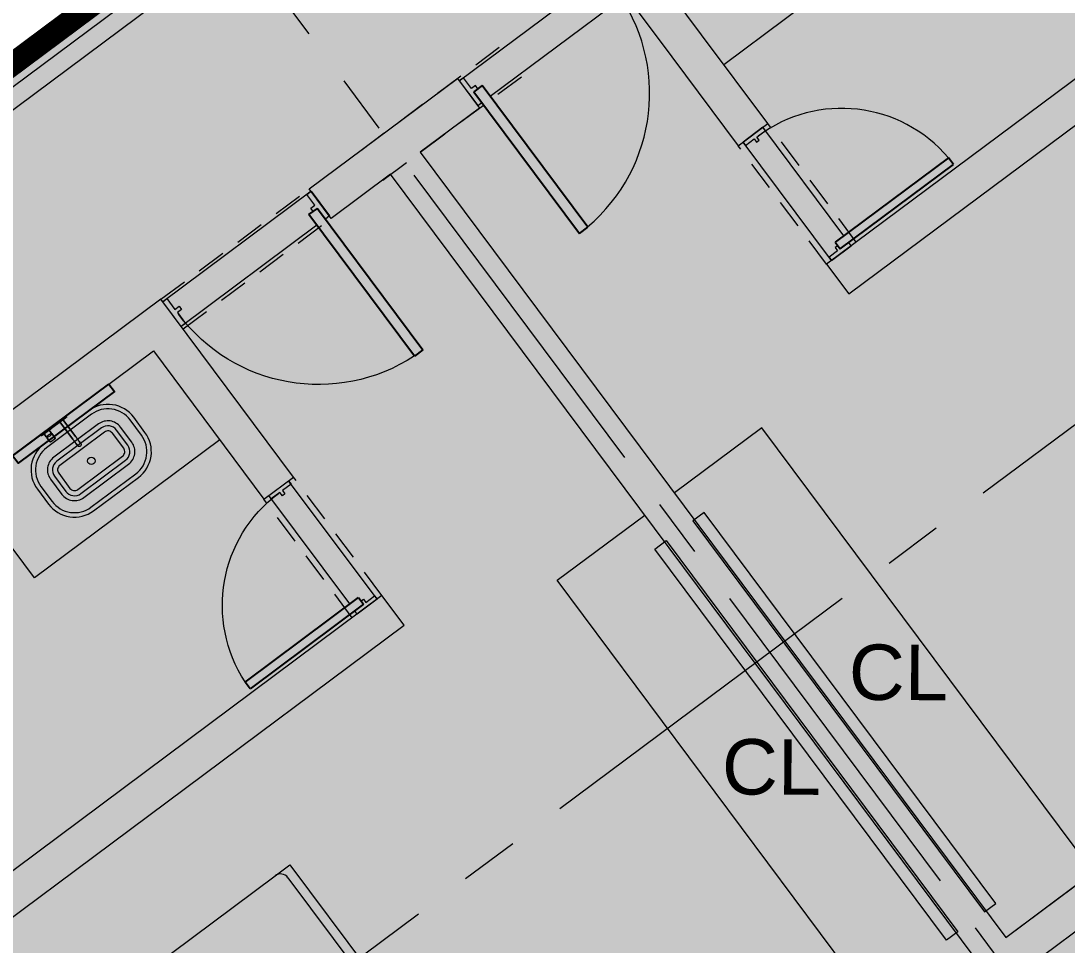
# Model space of a CAD drawing. Header units: metres. Extents: x -466 to 1322, y -1072 to 50.
# Drawn here: x 427.38 to 433.04, y -413.86 to -408.86 of the extents above; entities that cross this region are included whole.
import ezdxf

# ---------------------------------------------------------------- set-up
doc = ezdxf.new("R2010")
doc.units = ezdxf.units.M
for name, pattern in [('B1 P BAJA$0$HIDDEN', [9.525, 6.35, -3.175]), ('CENTER2', [28.575, 19.05, -3.175, 3.175, -3.175]), ('Hidden 1_16_', [0.002381, 0.001587, -0.00079375]), ('OCULTA2', [0.3, 0.2, -0.1])]:
    doc.linetypes.add(name, pattern=pattern)
for name, color, linetype, lineweight in [('A - Hatch muros', 4, 'Continuous', 0), ('A - MURO BAJO', 2, 'Continuous', 0), ('A - PROY', 250, 'B1 P BAJA$0$HIDDEN', 0), ('A - TXT 100 -1', 2, 'Continuous', 0), ('A-ACCESORIOS DE BAÑO', 6, 'Continuous', 0), ('A-DOOR', 2, 'Continuous', 9), ('A-EJES', 61, 'CENTER2', 0), ('A-Fixt', 122, 'Continuous', 5), ('A-MUEBLES', 5, 'Continuous', 0), ('A-MURO INT', 4, 'Continuous', 0)]:
    doc.layers.add(name, color=color, linetype=linetype, lineweight=lineweight)
for name, color, linetype in [('A-MIRROR', 8, 'Continuous'), ('A-PUERTA', 2, 'Continuous'), ('Poligono Fisico', 3, 'Continuous')]:
    doc.layers.add(name, color=color, linetype=linetype)
doc.layers.add('Hatch Exterior', color=7, linetype='Continuous', lineweight=0, true_color=0xa99b89)
doc.layers.add('Hatch Interior', color=7, linetype='Continuous', lineweight=0, true_color=0xaf6350)
doc.styles.add('Style-Arial', font='arial.ttf')

# ---------------------------------------------------------------- blocks, each defined once
blk = doc.blocks.new('JVAS_Puerta - 0_90 X 2_10-V18-Planta Baja')
at = {"color": 0}
for p, q in [((-0.425, -0.0425), (-0.425, -0.9025)), ((-0.374, -0.0425), (-0.425, -0.0425)), ((-0.374, -0.9025), (-0.374, -0.0425)), ((-0.425, -0.9025), (-0.374, -0.9025))]:
    blk.add_line(p, q, dxfattribs=at)
at = {"layer": 'A - PROY', "color": 18, "linetype": 'Continuous', "ltscale": 100, "true_color": 0x000000}
blk.add_arc((-0.425, -0.0525), 0.85, 273.4398, 0, dxfattribs=at)
at = {"layer": 'A-DOOR', "color": 253, "linetype": 'Continuous', "ltscale": 100}
for p, q in [((-0.45, 0.0425), (0.45, 0.0425)), ((-0.374, -0.1075), (0.45, -0.1075))]:
    blk.add_line(p, q, dxfattribs=at)
at = {"layer": 'A-DOOR'}
for p, q in [((-0.425, 0.0425), (-0.45, 0.0425)), ((-0.45, 0.0425), (-0.45, -0.1075)), ((-0.425, -0.0225), (-0.425, 0.0425)), ((0.45, 0.0425), (0.425, 0.0425)), ((0.425, 0.0425), (0.425, -0.0225)), ((0.45, -0.1075), (0.45, 0.0425)), ((-0.4, -0.0225), (-0.425, -0.0225)), ((-0.425, -0.1075), (-0.425, -0.0425)), ((-0.425, -0.0425), (-0.4, -0.0425)), ((-0.4, -0.0425), (-0.4, -0.0225)), ((0.425, -0.0225), (0.4, -0.0225)), ((0.4, -0.0225), (0.4, -0.0425)), ((0.4, -0.0425), (0.425, -0.0425)), ((0.425, -0.0425), (0.425, -0.1075)), ((-0.45, -0.1075), (-0.425, -0.1075)), ((0.425, -0.1075), (0.45, -0.1075))]:
    blk.add_line(p, q, dxfattribs=at)
blk = doc.blocks.new('monomando powder room')
at = {"layer": 'A-ACCESORIOS DE BAÑO'}
for p, q in [((-98.7727, -159.2227), (-98.7727, -159.2225)), ((-98.7667, -159.2225), (-98.7727, -159.2225)), ((-98.7727, -159.2225), (-98.7667, -159.2225)), ((-98.7727, -159.2233), (-98.7727, -159.2227)), ((-98.7727, -159.2243), (-98.7727, -159.2233)), ((-98.7727, -159.2255), (-98.7727, -159.2243)), ((-98.7727, -159.227), (-98.7727, -159.2255)), ((-98.7727, -159.2285), (-98.7727, -159.227)), ((-98.7727, -159.3065), (-98.7727, -159.2285)), ((-98.766, -159.2228), (-98.7667, -159.2225)), ((-98.766, -159.223), (-98.766, -159.2228)), ((-98.7657, -159.2235), (-98.766, -159.2228)), ((-98.766, -159.2236), (-98.766, -159.223)), ((-98.766, -159.2245), (-98.766, -159.2236)), ((-98.766, -159.2257), (-98.766, -159.2245)), ((-98.766, -159.227), (-98.766, -159.2257)), ((-98.766, -159.2285), (-98.766, -159.227)), ((-98.766, -159.3065), (-98.766, -159.2285)), ((-98.7657, -159.2237), (-98.7657, -159.2235)), ((-98.7657, -159.2242), (-98.7657, -159.2237)), ((-98.7657, -159.225), (-98.7657, -159.2242)), ((-98.7657, -159.226), (-98.7657, -159.225)), ((-98.7657, -159.2272), (-98.7657, -159.226)), ((-98.7657, -159.2285), (-98.7657, -159.2272)), ((-98.7657, -159.2295), (-98.7657, -159.2285)), ((-98.7657, -159.2395), (-98.7657, -159.2285)), ((-98.7657, -159.2322), (-98.7657, -159.2295)), ((-98.7657, -159.2309), (-98.7657, -159.2299)), ((-98.7657, -159.2335), (-98.7657, -159.2309)), ((-98.7657, -159.2367), (-98.7657, -159.2322)), ((-98.7657, -159.2377), (-98.7657, -159.2335)), ((-98.7657, -159.2426), (-98.7657, -159.2367)), ((-98.7657, -159.2395), (-98.7657, -159.2377)), ((-98.7657, -159.2396), (-98.7657, -159.239)), ((-98.7657, -159.2395), (-98.7657, -159.239)), ((-98.7473, -159.2395), (-98.7657, -159.2395)), ((-98.7657, -159.2395), (-98.7473, -159.2395)), ((-98.7657, -159.2413), (-98.7657, -159.2396)), ((-98.7469, -159.2397), (-98.7473, -159.2395)), ((-98.7467, -159.2402), (-98.7469, -159.2397)), ((-98.7469, -159.2403), (-98.7469, -159.2397)), ((-98.7469, -159.242), (-98.7469, -159.2403)), ((-98.7467, -159.2405), (-98.7467, -159.2402)), ((-98.7427, -159.2405), (-98.7467, -159.2405)), ((-98.7467, -159.2411), (-98.7467, -159.2405)), ((-98.7467, -159.2405), (-98.7427, -159.2405)), ((-98.7286, -159.2395), (-98.7427, -159.2395)), ((-98.7427, -159.2401), (-98.7427, -159.2395)), ((-98.7416, -159.2401), (-98.7427, -159.2395)), ((-98.7427, -159.2395), (-98.7286, -159.2395)), ((-98.7427, -159.2405), (-98.7427, -159.2401)), ((-98.7413, -159.2406), (-98.7427, -159.2405)), ((-98.7407, -159.2417), (-98.7416, -159.2401)), ((-98.7286, -159.2395), (-98.7122, -159.2395)), ((-98.7122, -159.2395), (-98.7286, -159.2395)), ((-98.7103, -159.2395), (-98.7122, -159.2395)), ((-98.7122, -159.2395), (-98.7103, -159.2395)), ((-98.7099, -159.2398), (-98.7103, -159.2395)), ((-98.7097, -159.2403), (-98.7099, -159.2398)), ((-98.7097, -159.2565), (-98.7097, -159.2403)), ((-98.7657, -159.2441), (-98.7657, -159.2413)), ((-98.7657, -159.2493), (-98.7657, -159.2426)), ((-98.7657, -159.2477), (-98.7657, -159.2441)), ((-98.7657, -159.2519), (-98.7657, -159.2477)), ((-98.7657, -159.2565), (-98.7657, -159.2493)), ((-98.7657, -159.2565), (-98.7657, -159.2519)), ((-98.7657, -159.261), (-98.7657, -159.2565)), ((-98.7657, -159.2637), (-98.7657, -159.2565)), ((-98.7657, -159.2652), (-98.7657, -159.261)), ((-98.7657, -159.2704), (-98.7657, -159.2637)), ((-98.7657, -159.2689), (-98.7657, -159.2652)), ((-98.7657, -159.2717), (-98.7657, -159.2689)), ((-98.7657, -159.2763), (-98.7657, -159.2704)), ((-98.7657, -159.2734), (-98.7657, -159.2717)), ((-98.7657, -159.274), (-98.7657, -159.2734)), ((-98.7473, -159.2735), (-98.7657, -159.2735)), ((-98.7657, -159.3065), (-98.7657, -159.2735)), ((-98.7657, -159.2753), (-98.7657, -159.2735)), ((-98.7657, -159.2735), (-98.7473, -159.2735)), ((-98.7657, -159.274), (-98.7657, -159.2735)), ((-98.7657, -159.2795), (-98.7657, -159.2753)), ((-98.7657, -159.2808), (-98.7657, -159.2763)), ((-98.7657, -159.2821), (-98.7657, -159.2795)), ((-98.7657, -159.2835), (-98.7657, -159.2808)), ((-98.7657, -159.2831), (-98.7657, -159.2821)), ((-98.7657, -159.2845), (-98.7657, -159.2835)), ((-98.7473, -159.2735), (-98.7469, -159.2732)), ((-98.7469, -159.2446), (-98.7469, -159.242)), ((-98.7469, -159.2481), (-98.7469, -159.2446)), ((-98.7469, -159.2522), (-98.7469, -159.2481)), ((-98.7469, -159.2565), (-98.7469, -159.2522)), ((-98.7469, -159.2608), (-98.7469, -159.2565)), ((-98.7469, -159.2648), (-98.7469, -159.2608)), ((-98.7469, -159.2683), (-98.7469, -159.2648)), ((-98.7469, -159.271), (-98.7469, -159.2683)), ((-98.7469, -159.2726), (-98.7469, -159.271)), ((-98.7469, -159.2732), (-98.7469, -159.2726)), ((-98.7469, -159.2732), (-98.7467, -159.2727)), ((-98.7467, -159.2426), (-98.7467, -159.2411)), ((-98.7467, -159.2452), (-98.7467, -159.2426)), ((-98.7467, -159.2485), (-98.7467, -159.2452)), ((-98.7467, -159.2523), (-98.7467, -159.2485)), ((-98.7467, -159.2565), (-98.7467, -159.2523)), ((-98.7467, -159.2606), (-98.7467, -159.2565)), ((-98.7467, -159.2644), (-98.7467, -159.2606)), ((-98.7467, -159.2677), (-98.7467, -159.2644)), ((-98.7467, -159.2703), (-98.7467, -159.2677)), ((-98.7467, -159.2719), (-98.7467, -159.2703)), ((-98.7467, -159.2725), (-98.7467, -159.2719)), ((-98.7467, -159.2727), (-98.7467, -159.2725)), ((-98.7467, -159.2725), (-98.7427, -159.2725)), ((-98.7427, -159.2725), (-98.7467, -159.2725)), ((-98.7427, -159.2725), (-98.7413, -159.2723)), ((-98.7427, -159.2728), (-98.7427, -159.2725)), ((-98.7427, -159.2735), (-98.7416, -159.2728)), ((-98.7427, -159.2735), (-98.7427, -159.2728)), ((-98.7427, -159.2735), (-98.7286, -159.2735)), ((-98.7286, -159.2735), (-98.7427, -159.2735)), ((-98.7416, -159.2728), (-98.7407, -159.2712)), ((-98.7398, -159.2445), (-98.7407, -159.2417)), ((-98.7407, -159.2712), (-98.7398, -159.2684)), ((-98.7392, -159.248), (-98.7398, -159.2445)), ((-98.7398, -159.2684), (-98.7392, -159.2649)), ((-98.7388, -159.2521), (-98.7392, -159.248)), ((-98.7392, -159.2649), (-98.7388, -159.2608)), ((-98.7387, -159.2565), (-98.7388, -159.2521)), ((-98.7388, -159.2608), (-98.7387, -159.2565)), ((-98.7256, -159.2735), (-98.7286, -159.2735)), ((-98.7286, -159.2735), (-98.7256, -159.2735)), ((-98.7256, -159.2735), (-98.7122, -159.2735)), ((-98.7122, -159.2735), (-98.7256, -159.2735)), ((-98.7122, -159.2735), (-98.7103, -159.2735)), ((-98.7103, -159.2735), (-98.7122, -159.2735)), ((-98.7103, -159.2735), (-98.7099, -159.2731)), ((-98.7099, -159.2731), (-98.7097, -159.2727)), ((-98.7097, -159.2727), (-98.7097, -159.2565)), ((-98.7727, -159.3845), (-98.7727, -159.3065)), ((-98.7727, -159.3845), (-98.7727, -159.3065)), ((-98.766, -159.3845), (-98.766, -159.3065)), ((-98.766, -159.3845), (-98.766, -159.3065)), ((-98.7657, -159.343), (-98.7657, -159.3065)), ((-98.7657, -159.3295), (-98.7657, -159.3285)), ((-98.7657, -159.3322), (-98.7657, -159.3295)), ((-98.7657, -159.3309), (-98.7657, -159.3299)), ((-98.7657, -159.3335), (-98.7657, -159.3309)), ((-98.7657, -159.3367), (-98.7657, -159.3322)), ((-98.7657, -159.3377), (-98.7657, -159.3335)), ((-98.7657, -159.3426), (-98.7657, -159.3367)), ((-98.7657, -159.343), (-98.7657, -159.3377)), ((-98.7657, -159.3411), (-98.7657, -159.3405)), ((-98.7657, -159.3426), (-98.7657, -159.3411)), ((-98.7657, -159.3424), (-98.7657, -159.3419)), ((-98.7657, -159.343), (-98.7657, -159.3424)), ((-98.7657, -159.3493), (-98.7657, -159.3426)), ((-98.7657, -159.3452), (-98.7657, -159.3426)), ((-98.7653, -159.3443), (-98.7657, -159.343)), ((-98.7657, -159.3485), (-98.7657, -159.3452)), ((-98.7657, -159.3524), (-98.7657, -159.3485)), ((-98.7657, -159.3565), (-98.7657, -159.3493)), ((-98.7657, -159.3565), (-98.7657, -159.3524)), ((-98.7645, -159.3453), (-98.7653, -159.3443)), ((-98.7635, -159.3458), (-98.7645, -159.3453)), ((-98.7627, -159.346), (-98.7635, -159.3458)), ((-98.7622, -159.346), (-98.7627, -159.346)), ((-98.7627, -159.346), (-98.7622, -159.346)), ((-98.6502, -159.346), (-98.7622, -159.346)), ((-98.7622, -159.346), (-98.6502, -159.346)), ((-98.6459, -159.346), (-98.6502, -159.346)), ((-98.6502, -159.346), (-98.6459, -159.346)), ((-98.6459, -159.346), (-98.6416, -159.346)), ((-98.6416, -159.346), (-98.6459, -159.346)), ((-98.6416, -159.346), (-98.6375, -159.346)), ((-98.6375, -159.346), (-98.6416, -159.346)), ((-98.6337, -159.346), (-98.6375, -159.346)), ((-98.6375, -159.346), (-98.6337, -159.346)), ((-98.6301, -159.346), (-98.6337, -159.346)), ((-98.6337, -159.346), (-98.6301, -159.346)), ((-98.6268, -159.346), (-98.6301, -159.346)), ((-98.6301, -159.346), (-98.6268, -159.346)), ((-98.624, -159.346), (-98.6268, -159.346)), ((-98.6268, -159.346), (-98.624, -159.346)), ((-98.624, -159.346), (-98.6216, -159.346)), ((-98.6216, -159.346), (-98.624, -159.346)), ((-98.6216, -159.346), (-98.6197, -159.346)), ((-98.6197, -159.346), (-98.6216, -159.346)), ((-98.6055, -159.346), (-98.6197, -159.346)), ((-98.6197, -159.346), (-98.6055, -159.346)), ((-98.603, -159.3464), (-98.6055, -159.346)), ((-98.6006, -159.3474), (-98.603, -159.3464)), ((-98.5986, -159.3491), (-98.6006, -159.3474)), ((-98.597, -159.3513), (-98.5986, -159.3491)), ((-98.596, -159.3538), (-98.597, -159.3513)), ((-98.5957, -159.3565), (-98.596, -159.3538)), ((-98.5957, -159.3565), (-98.596, -159.3538)), ((-98.7727, -159.386), (-98.7727, -159.3845)), ((-98.7727, -159.3875), (-98.7727, -159.386)), ((-98.7727, -159.3887), (-98.7727, -159.3875)), ((-98.7727, -159.3897), (-98.7727, -159.3887)), ((-98.7727, -159.3903), (-98.7727, -159.3897)), ((-98.7727, -159.3905), (-98.7727, -159.3903)), ((-98.7727, -159.3905), (-98.7667, -159.3905)), ((-98.7667, -159.3905), (-98.7727, -159.3905)), ((-98.7667, -159.3905), (-98.766, -159.3902)), ((-98.766, -159.386), (-98.766, -159.3845)), ((-98.766, -159.3873), (-98.766, -159.386)), ((-98.766, -159.3885), (-98.766, -159.3873)), ((-98.766, -159.3894), (-98.766, -159.3885)), ((-98.766, -159.39), (-98.766, -159.3894)), ((-98.766, -159.3902), (-98.7657, -159.3895)), ((-98.766, -159.3902), (-98.766, -159.39)), ((-98.7657, -159.3606), (-98.7657, -159.3565)), ((-98.7657, -159.3637), (-98.7657, -159.3565)), ((-98.7657, -159.3645), (-98.7657, -159.3606)), ((-98.7657, -159.3704), (-98.7657, -159.3637)), ((-98.7657, -159.3678), (-98.7657, -159.3645)), ((-98.7657, -159.3704), (-98.7657, -159.3678)), ((-98.7657, -159.37), (-98.7653, -159.3687)), ((-98.7657, -159.3845), (-98.7657, -159.37)), ((-98.7657, -159.3845), (-98.7657, -159.37)), ((-98.7657, -159.3753), (-98.7657, -159.37)), ((-98.7657, -159.3706), (-98.7657, -159.37)), ((-98.7657, -159.3763), (-98.7657, -159.3704)), ((-98.7657, -159.3719), (-98.7657, -159.3704)), ((-98.7657, -159.3711), (-98.7657, -159.3706)), ((-98.7657, -159.3725), (-98.7657, -159.3719)), ((-98.7657, -159.3795), (-98.7657, -159.3753)), ((-98.7657, -159.3808), (-98.7657, -159.3763)), ((-98.7657, -159.3821), (-98.7657, -159.3795)), ((-98.7657, -159.3835), (-98.7657, -159.3808)), ((-98.7657, -159.3831), (-98.7657, -159.3821)), ((-98.7657, -159.3845), (-98.7657, -159.3835)), ((-98.7657, -159.3858), (-98.7657, -159.3845)), ((-98.7657, -159.387), (-98.7657, -159.3858)), ((-98.7657, -159.388), (-98.7657, -159.387)), ((-98.7657, -159.3888), (-98.7657, -159.388)), ((-98.7657, -159.3893), (-98.7657, -159.3888)), ((-98.7657, -159.3895), (-98.7657, -159.3893)), ((-98.7653, -159.3687), (-98.7645, -159.3677)), ((-98.7645, -159.3677), (-98.7635, -159.3672)), ((-98.7635, -159.3672), (-98.7627, -159.367)), ((-98.7627, -159.367), (-98.7622, -159.367)), ((-98.7622, -159.367), (-98.7627, -159.367)), ((-98.6502, -159.367), (-98.7622, -159.367)), ((-98.7622, -159.367), (-98.6502, -159.367)), ((-98.6459, -159.367), (-98.6502, -159.367)), ((-98.6502, -159.367), (-98.6459, -159.367)), ((-98.6416, -159.367), (-98.6459, -159.367)), ((-98.6459, -159.367), (-98.6416, -159.367)), ((-98.6375, -159.367), (-98.6416, -159.367)), ((-98.6416, -159.367), (-98.6375, -159.367)), ((-98.6375, -159.367), (-98.6337, -159.367)), ((-98.6337, -159.367), (-98.6375, -159.367)), ((-98.6337, -159.367), (-98.6301, -159.367)), ((-98.6301, -159.367), (-98.6337, -159.367)), ((-98.6268, -159.367), (-98.6301, -159.367)), ((-98.6301, -159.367), (-98.6268, -159.367)), ((-98.624, -159.367), (-98.6268, -159.367)), ((-98.6268, -159.367), (-98.624, -159.367)), ((-98.624, -159.367), (-98.6216, -159.367)), ((-98.6216, -159.367), (-98.624, -159.367)), ((-98.6216, -159.367), (-98.6197, -159.367)), ((-98.6197, -159.367), (-98.6216, -159.367)), ((-98.6197, -159.367), (-98.6055, -159.367)), ((-98.6055, -159.367), (-98.6197, -159.367)), ((-98.6055, -159.367), (-98.603, -159.3666)), ((-98.603, -159.3666), (-98.6006, -159.3656)), ((-98.6006, -159.3656), (-98.5986, -159.3639)), ((-98.5986, -159.3639), (-98.597, -159.3617)), ((-98.597, -159.3617), (-98.596, -159.3592)), ((-98.596, -159.3592), (-98.5957, -159.3565)), ((-98.596, -159.3592), (-98.5957, -159.3565))]:
    blk.add_line(p, q, dxfattribs=at)

msp = doc.modelspace()

# ---------------------------------------------------------------- hatches: boundary and pattern name
at = {"layer": 'A - Hatch muros', "transparency": 33554687}
h = msp.add_hatch(color=256, dxfattribs=at)
h.dxf.hatch_style = 1
h.paths.add_polyline_path([(420.6654, -420.4261), (419.3411, -421.4104), (418.2667, -419.9688), (416.6631, -421.164), (417.7382, -422.6064), (413.4672, -425.7899), (408.2908, -423.2873), (446.0819, -395.1192), (446.5002, -395.6804), (446.3399, -395.7999), (446.041, -395.399), (408.6746, -423.2507), (413.445, -425.557), (417.4583, -422.5656), (416.3826, -421.1224), (418.3068, -419.688), (419.3826, -421.1313), (420.5452, -420.2648), (421.0663, -419.8763), (418.8551, -416.9097), (419.0155, -416.7902), (421.3462, -419.9171), (420.6647, -420.4251)])
at = {"layer": 'A-MURO INT', "transparency": 33554687}
h = msp.add_hatch(color=256, dxfattribs=at)
h.dxf.hatch_style = 1
h.paths.add_polyline_path([(433.3874, -406.7015), (435.7928, -404.9086), (436.3904, -405.7104), (436.5507, -405.5908), (435.8336, -404.6287), (430.5418, -408.573), (430.9004, -409.0541), (431.259, -409.5351), (431.4193, -409.4156), (431.0608, -408.9345), (430.8217, -408.6138), (433.2271, -406.821), (434.3028, -408.2642), (431.7371, -410.1766), (431.8566, -410.3369), (434.4223, -408.4245), (436.3944, -411.0704), (436.3946, -411.0706), (436.3703, -411.0886), (435.9936, -411.3692), (436.1131, -411.5296), (436.514, -411.2308), (437.8287, -412.9947), (437.9891, -412.8752), (436.6743, -411.1112), (437.0752, -410.8124), (436.9557, -410.6521), (436.579, -410.9328), (436.5792, -410.933), (436.5549, -410.9511), (436.3503, -410.6765), (436.3049, -410.6156), (434.8554, -408.6709), (434.8099, -408.6099), (434.6064, -408.3369), (434.5827, -408.305), (437.1484, -406.3926), (437.0288, -406.2323), (434.4631, -408.1447)])
h.paths.add_polyline_path([(433.6005, -406.5426), (433.6011, -406.5422), (433.6085, -406.5367), (433.6278, -406.5223), (433.6278, -406.5223), (433.6225, -406.5262), (433.6092, -406.5362), (433.6005, -406.5426)], flags=16)
h = msp.add_hatch(color=256, dxfattribs=at)
h.dxf.hatch_style = 1
h.paths.add_polyline_path([(429.8596, -409.331), (429.7401, -409.1706), (428.9383, -409.7682), (429.0578, -409.9286), (429.3785, -409.6896)])
h.paths.add_polyline_path([(429.5389, -409.57), (429.3785, -409.6896), (430.8606, -411.678), (430.8686, -411.672), (432.4463, -413.7887), (432.5459, -413.939), (432.145, -414.2378), (432.2645, -414.3981), (432.6654, -414.0993), (433.9802, -415.8633), (434.1405, -415.7437), (432.8258, -413.9798), (433.2267, -413.681), (433.1071, -413.5206), (432.7063, -413.8195), (432.5987, -413.6751), (432.5907, -413.6811), (431.013, -411.5644)])
h = msp.add_hatch(color=256, dxfattribs=at)
h.dxf.hatch_style = 1
h.paths.add_polyline_path([(428.0957, -410.6457), (428.6933, -411.4475), (428.8536, -411.328), (428.1365, -410.3659), (422.8448, -414.3102), (423.2033, -414.7912), (423.5619, -415.2723), (423.7223, -415.1528), (423.3637, -414.6717), (423.1246, -414.351), (425.53, -412.5581), (426.6057, -414.0013), (424.04, -415.9137), (424.1595, -416.0741), (426.7252, -414.1617), (428.6974, -416.8076), (428.2965, -417.1064), (428.416, -417.2667), (428.8169, -416.9679), (430.1316, -418.7318), (430.292, -418.6123), (428.9772, -416.8484), (429.3781, -416.5496), (429.2586, -416.3892), (428.8819, -416.67), (428.8821, -416.6702), (428.8578, -416.6882), (426.8856, -414.0422), (429.4513, -412.1298), (429.3317, -411.9694), (426.766, -413.8818), (425.6903, -412.4386)])
at = {"layer": 'Hatch Exterior', "transparency": 33554687}
h = msp.add_hatch(color=256, dxfattribs=at)
h.dxf.hatch_style = 1
h.paths.add_polyline_path([(452.1567, -422.7641), (445.6431, -407.1701), (426.4435, -421.4809), (425.1287, -419.717), (443.8484, -405.7639), (442.6531, -404.1604), (449.1895, -399.2884), (446.0818, -395.1191), (448.887, -393.0283), (459.5469, -419.8695)])
at = {"layer": 'Hatch Interior', "transparency": 33554687}
h = msp.add_hatch(color=256, dxfattribs=at)
h.dxf.hatch_style = 1
edge = h.paths.add_edge_path()
edge.add_line((417.7382, -422.6064), (419.3856, -424.8173))
edge.add_arc((419.7198, -425.4323), 0.7, 36.6996, 118.5178, ccw=False)
edge.add_line((420.2811, -425.014), (421.6441, -423.998))
edge.add_line((421.6441, -423.998), (425.1105, -425.6739))
edge.add_line((425.1105, -425.6739), (423.8168, -428.3498))
edge.add_line((423.8168, -428.3498), (449.7456, -440.8852))
edge.add_line((449.7456, -440.8852), (452.2266, -435.7535))
edge.add_line((452.2266, -435.7535), (452.8795, -434.403))
edge.add_line((452.8795, -434.403), (426.2776, -421.5422))
edge.add_line((426.2776, -421.5422), (424.9683, -419.8365))
edge.add_line((424.9683, -419.8365), (443.8484, -405.7639))
edge.add_line((443.8484, -405.7639), (442.6531, -404.1604))
edge.add_line((442.6531, -404.1604), (449.1895, -399.2884))
edge.add_line((449.1895, -399.2884), (446.0819, -395.1192))
edge.add_line((446.0819, -395.1192), (408.2908, -423.2873))
edge.add_line((408.2908, -423.2873), (413.4672, -425.7899))
edge.add_line((413.4672, -425.7899), (417.7382, -422.6064))

# ---------------------------------------------------------------- linework, layer by layer
at = {"layer": 'A - MURO BAJO', "ltscale": 0.05}
for points in [[(431.1803, -409.0949), (432.1825, -408.3479), (431.8239, -407.8668)], [(428.4542, -411.1268), (427.452, -411.8738), (427.0934, -411.3928)]]:
    msp.add_lwpolyline(points, dxfattribs=at)
at = {"layer": 'A - PROY', "color": 250, "linetype": 'Hidden 1_16_', "ltscale": 100}
for points in [[(429.217, -409.5605), (430.0188, -408.9629)], [(429.3365, -409.7208), (430.1383, -409.1232)], [(431.8974, -410.057), (431.4193, -409.4156)], [(431.7371, -410.1766), (431.259, -409.5351)], [(428.1365, -410.3659), (428.9383, -409.7682)], [(428.256, -410.5262), (429.0578, -409.9286)], [(429.3317, -411.9694), (428.8536, -411.328)], [(429.1714, -412.0889), (428.6933, -411.4475)]]:
    msp.add_lwpolyline(points, dxfattribs=at)
at = {"layer": 'A-EJES', "ltscale": 0.1}
for p, q in [((446.3597, -395.0368), (404.6559, -426.1214)), ((445.5676, -401.7386), (409.6606, -428.5024)), ((434.0604, -415.8035), (426.0804, -405.0973))]:
    msp.add_line(p, q, dxfattribs=at)
at = {"layer": 'A-Fixt'}
for points in [[(427.7722, -411.5105), (428.0146, -411.3298, 0.414214), (428.05, -411.0865), (427.9889, -411.0045, 0.414214), (427.7456, -410.969), (427.5033, -411.1497, 0.414214), (427.4678, -411.393), (427.5289, -411.475, 0.414214)], [(427.7577, -411.4911), (428.0001, -411.3105, 0.414214), (428.0307, -411.101), (427.9696, -411.0189, 0.414214), (427.7601, -410.9884), (427.5177, -411.169, 0.414214), (427.4871, -411.3785), (427.5483, -411.4605, 0.414214)], [(427.7189, -411.439), (427.9613, -411.2583, 0.414214), (427.9786, -411.1398), (427.9174, -411.0578, 0.414214), (427.7989, -411.0405), (427.5565, -411.2211, 0.414214), (427.5392, -411.3397), (427.6004, -411.4217, 0.414214)], [(427.7029, -411.4175), (427.9452, -411.2368, 0.414214), (427.957, -411.1558), (427.8959, -411.0738, 0.414214), (427.8149, -411.062), (427.5726, -411.2427, 0.414214), (427.5608, -411.3236), (427.6219, -411.4057, 0.414214)], [(427.6862, -411.3951), (427.9286, -411.2145, 0.414214), (427.9347, -411.1725), (427.8736, -411.0905, 0.414214), (427.8316, -411.0844), (427.5892, -411.265, 0.414214), (427.5831, -411.307), (427.6442, -411.389, 0.414214)]]:
    msp.add_lwpolyline(points, format="xyb", close=True, dxfattribs=at)
msp.add_circle((427.7596, -411.2406), 0.02, dxfattribs=at)
at = {"layer": 'A-MIRROR'}
msp.add_lwpolyline([(427.8551, -410.825), (427.885, -410.8651), (427.3639, -411.2536), (427.334, -411.2135)], close=True, dxfattribs=at)
at = {"layer": 'A-MUEBLES'}
for p, q in [((431.3865, -411.0615), (430.9134, -411.4141)), ((433.1793, -413.4669), (431.3865, -411.0615)), ((430.28, -411.8862), (430.753, -411.5336)), ((431.0741, -411.5189), (431.013, -411.5644)), ((431.013, -411.5644), (432.5907, -413.6811)), ((432.6518, -413.6356), (431.0741, -411.5189)), ((430.8075, -411.7175), (430.8686, -411.672)), ((430.8686, -411.672), (432.4463, -413.7887)), ((432.3853, -413.8342), (430.8075, -411.7175)), ((432.0729, -414.2916), (430.28, -411.8862)), ((428.7534, -413.4856), (428.8336, -413.4258)), ((428.8336, -413.4258), (430.0288, -415.0294)), ((427.3904, -414.5015), (428.7534, -413.4856)), ((432.7063, -413.8195), (433.1793, -413.4669)), ((428.8234, -413.4958), (429.9589, -415.0192)), ((432.5907, -413.6811), (432.6518, -413.6356)), ((432.4463, -413.7887), (432.3853, -413.8342))]:
    msp.add_line(p, q, dxfattribs=at)
msp.add_arc((428.7833, -413.5257), 0.05, 36.6996, 126.6996, dxfattribs=at)
at = {"layer": 'A-MURO INT'}
for points in [[(420.6654, -420.4261), (419.3411, -421.4104), (418.2667, -419.9688), (416.6631, -421.164), (417.7382, -422.6064), (413.4672, -425.7899), (408.2908, -423.2873), (446.0819, -395.1192), (446.5002, -395.6804), (446.3399, -395.7999), (446.041, -395.399), (408.6746, -423.2507), (413.445, -425.557), (417.4583, -422.5656), (416.3826, -421.1224), (418.3068, -419.688), (419.3826, -421.1313), (420.5452, -420.2648), (421.0663, -419.8763), (418.8551, -416.9097), (419.0155, -416.7902), (421.3462, -419.9171), (420.6647, -420.4251)], [(432.8258, -413.9798), (434.1405, -415.7437), (433.9802, -415.8633), (432.6654, -414.0993), (432.2645, -414.3981), (432.145, -414.2378), (432.5459, -413.939), (429.3785, -409.6896), (429.0578, -409.9286), (428.9383, -409.7682), (429.7401, -409.1706), (429.8596, -409.331), (429.5389, -409.57), (432.7063, -413.8195), (433.1071, -413.5206), (433.2267, -413.681)]]:
    msp.add_lwpolyline(points, close=True, dxfattribs=at)
for points in [[(435.8336, -404.6287), (430.5418, -408.573), (430.9004, -409.0541), (431.259, -409.5351), (431.4193, -409.4156), (431.0608, -408.9345), (430.8217, -408.6138), (433.2271, -406.821)], [(434.3028, -408.2642), (431.7371, -410.1766), (431.8566, -410.3369), (434.4223, -408.4245)], [(426.8856, -414.0422), (429.4513, -412.1298), (429.3317, -411.9694), (426.766, -413.8818), (425.6903, -412.4386), (428.0957, -410.6457), (428.6933, -411.4475), (428.8536, -411.328), (428.1365, -410.3659), (422.8448, -414.3102)]]:
    msp.add_lwpolyline(points, dxfattribs=at)
at = {"layer": 'Poligono Fisico', "color": 5, "linetype": 'OCULTA2', "const_width": 0.125}
msp.add_lwpolyline([(450.8561, -443.6816), (409.0603, -422.7137), (450.4645, -391.8525), (465.8133, -430.5007)], close=True, dxfattribs=at)

# ---------------------------------------------------------------- block references
at = {"layer": 'A-Fixt', "xscale": -1, "rotation": 126.699610238933}
msp.add_blockref('monomando powder room', (358.8543, -585.4477), dxfattribs=at)
at = {"layer": 'A-PUERTA'}
for p, xscale, yscale, zscale, rotation in [((430.1791, -408.923), 1.111111111111195, 1.111111111111195, 1.111111111111195, 36.69961023292782), ((431.555, -409.8134), 0.8888888888888831, 0.8888888888888831, 0.8888888888888831, 126.6996102328859), ((428.5756, -410.1183), -1.111111111111195, 1.111111111111195, 1.111111111111195, 36.69961023289203), ((429.0357, -411.6912), -0.8888888888888828, 0.8888888888888831, 0.8888888888888831, 306.6996102329025)]:
    msp.add_blockref('JVAS_Puerta - 0_90 X 2_10-V18-Planta Baja', p, dxfattribs=dict(at, xscale=xscale, yscale=yscale, zscale=zscale, rotation=rotation))

# ---------------------------------------------------------------- texts
at = {"layer": 'A - TXT 100 -1', "style": 'Style-Arial'}
for p in [(431.8567, -412.5334), (431.1702, -413.0451)]:
    msp.add_text('CL', height=0.3, rotation=359.7227, dxfattribs=at).set_placement(p)

doc.saveas('drawing.dxf')
